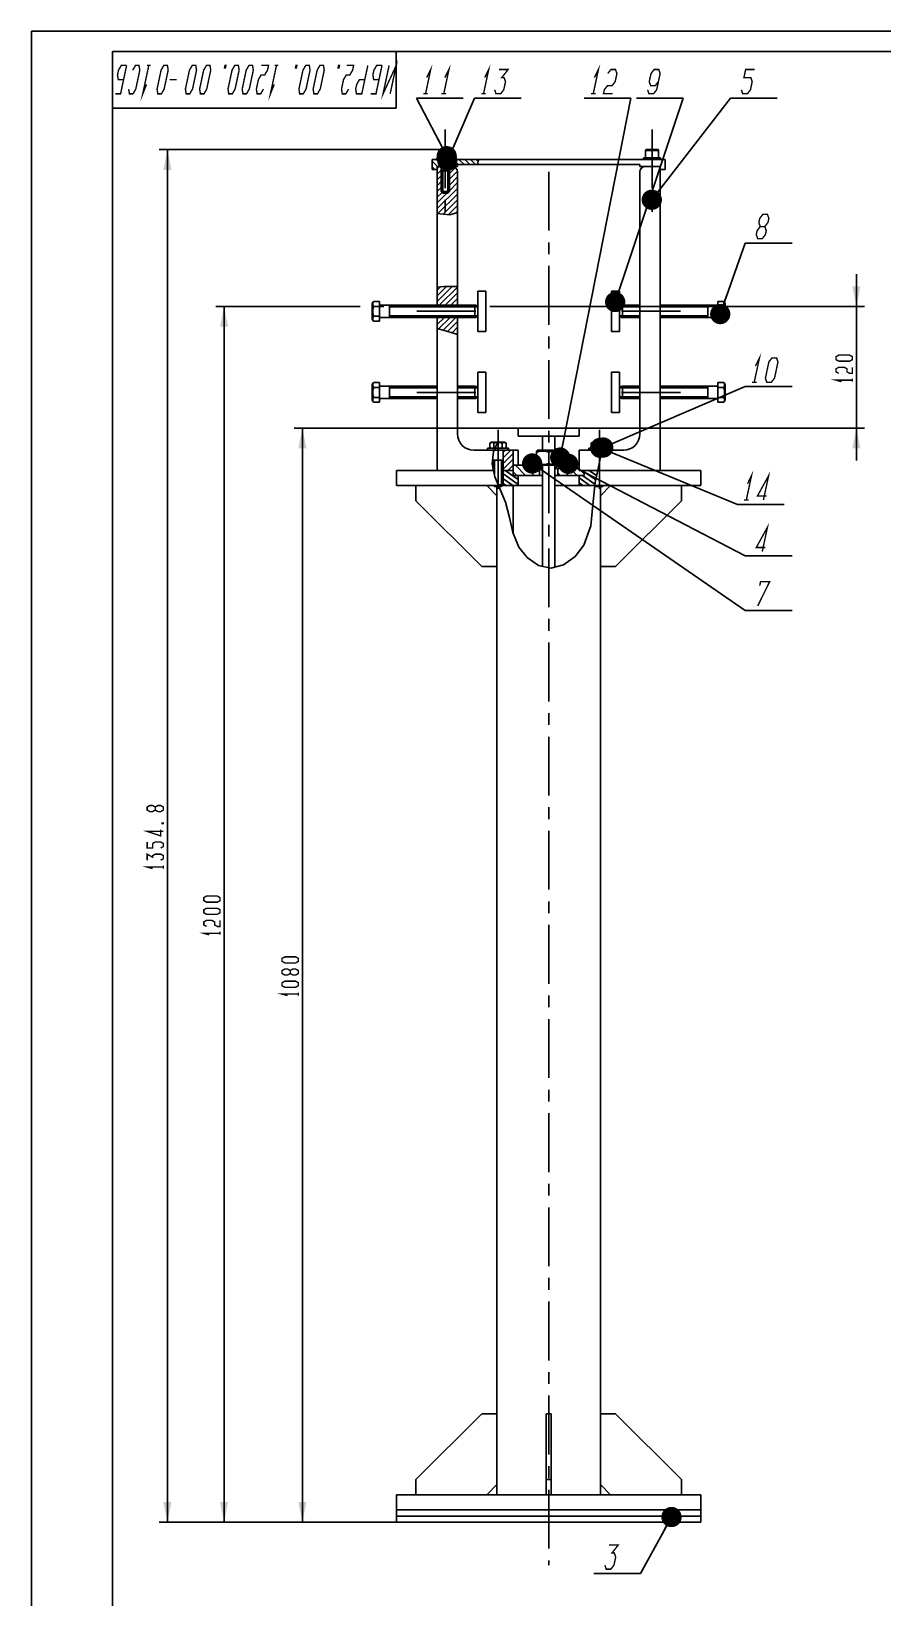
# Model space of a CAD drawing. Header units: millimetres. Extents: x 0 to 420, y 0 to 594.
# Drawn here: x 0 to 210, y 207.5 to 594 of the extents above; entities that cross this region are included whole.
import ezdxf

# ---------------------------------------------------------------- set-up
doc = ezdxf.new("R2010")
doc.units = ezdxf.units.MM
doc.header["$LTSCALE"] = 38.72
doc.linetypes.add('CENTER', pattern=[0.6, 0.375, -0.075, 0.075, -0.075])
doc.layers.get('0').update_dxf_attribs({"linetype": 'CONTINUOUS'})
for name, color, linetype in [('ALL_AXIS', 7, 'CONTINUOUS'), ('ALL_CHAMFER', 7, 'CONTINUOUS'), ('ALL_DIMENSIONS', 7, 'CONTINUOUS'), ('ALL_ROUND', 7, 'CONTINUOUS')]:
    doc.layers.add(name, color=color, linetype=linetype)
doc.styles.get("Standard").update_dxf_attribs({"font": 'txt', "width": 0.75})
doc.dimstyles.new('DIMSTYLE_2', dxfattribs={"dimtxt": 4, "dimasz": 5, "dimexe": 0.18, "dimexo": 0.0625, "dimgap": 0.09, "dimtad": 1, "dimdec": 5, "dimlfac": 4, "dimdsep": 46, "dimtxsty": 'STANDARD', "dimblk": '_FILLED', "dimblk1": '_FILLED', "dimblk2": '_FILLED', "dimcen": 0.09, "dimadec": 0, "dimazin": 0, "dimtp": 1.2, "dimtm": 1.2, "dimtfac": 1, "dimtdec": 5, "dimtofl": 0, "dimtmove": 0, "dimatfit": 3, "dimldrblk": '_FILLED', "dimfxl": 1, "dimtolj": 1, "dimarcsym": 0})
doc.dimstyles.new('DIMSTYLE_3', dxfattribs={"dimtxt": 4, "dimasz": 5, "dimexe": 0.18, "dimexo": 0.0625, "dimgap": 0.09, "dimtad": 1, "dimdec": 5, "dimlfac": 4, "dimdsep": 46, "dimtxsty": 'STANDARD', "dimblk": '_FILLED', "dimblk1": '_FILLED', "dimblk2": '_FILLED', "dimcen": 0.09, "dimadec": 0, "dimazin": 0, "dimtp": 0.3, "dimtm": 0.3, "dimtfac": 1, "dimtdec": 5, "dimtofl": 0, "dimtmove": 0, "dimatfit": 3, "dimldrblk": '_FILLED', "dimfxl": 1, "dimtolj": 1, "dimarcsym": 0})
doc.dimstyles.get("Standard").update_dxf_attribs({"dimtxt": 4, "dimasz": 5, "dimexe": 0.18, "dimexo": 0.0625, "dimgap": 0.09, "dimtad": 1, "dimdec": 5, "dimdsep": 46, "dimtxsty": 'STANDARD', "dimblk": '_FILLED', "dimblk1": '_FILLED', "dimblk2": '_FILLED', "dimcen": 0.09, "dimadec": 0, "dimazin": 0, "dimtol": 1, "dimtp": 4e-05, "dimtm": 4e-05, "dimtfac": 1, "dimtdec": 5, "dimtofl": 0, "dimtmove": 0, "dimatfit": 3, "dimldrblk": '_FILLED', "dimfxl": 1, "dimtolj": 1, "dimarcsym": 0})

# ---------------------------------------------------------------- blocks, each defined once
blk = doc.blocks.new('_FILLED')
at = {"color": 0, "linetype": 'ByBlock'}
blk.add_solid([(0, 0), (-1, 0.2), (-1, -0.2)], dxfattribs=at)
blk = doc.blocks.new('*D4')
at = {"layer": 'ALL_DIMENSIONS', "color": 2, "linetype": 'Continuous'}
for p, q in [((103.54, 564.8), (31.57, 564.8)), ((33.57, 564.8), (33.57, 395.45)), ((33.57, 226.1), (33.57, 395.45)), ((90.11, 226.1), (31.57, 226.1))]:
    blk.add_line(p, q, dxfattribs=at)
at = {"layer": 'ALL_DIMENSIONS', "color": 2, "linetype": 'Continuous', "xscale": 5, "yscale": 5, "zscale": 5}
for p, rotation in [((33.57, 564.8), 90), ((33.57, 226.1), 270)]:
    blk.add_blockref('_FILLED', p, dxfattribs=dict(at, rotation=rotation))
blk = doc.blocks.new('*D5')
at = {"layer": 'ALL_DIMENSIONS', "color": 2, "linetype": 'Continuous'}
for p, q in [((120.11, 496.1), (64.86, 496.1)), ((66.86, 496.1), (66.86, 361.1)), ((66.86, 226.1), (66.86, 361.1)), ((90.11, 226.1), (64.86, 226.1))]:
    blk.add_line(p, q, dxfattribs=at)
at = {"layer": 'ALL_DIMENSIONS', "color": 2, "linetype": 'Continuous', "xscale": 5, "yscale": 5, "zscale": 5}
for p, rotation in [((66.86, 496.1), 90), ((66.86, 226.1), 270)]:
    blk.add_blockref('_FILLED', p, dxfattribs=dict(at, rotation=rotation))
blk = doc.blocks.new('*D6')
at = {"layer": 'ALL_DIMENSIONS', "color": 2, "linetype": 'Continuous'}
for p, q in [((75.29, 526.1), (45.54, 526.1)), ((47.54, 526.1), (47.54, 376.1)), ((47.54, 226.1), (47.54, 376.1)), ((90.11, 226.1), (45.54, 226.1))]:
    blk.add_line(p, q, dxfattribs=at)
at = {"layer": 'ALL_DIMENSIONS', "color": 2, "linetype": 'Continuous', "xscale": 5, "yscale": 5, "zscale": 5}
for p, rotation in [((47.54, 526.1), 90), ((47.54, 226.1), 270)]:
    blk.add_blockref('_FILLED', p, dxfattribs=dict(at, rotation=rotation))
blk = doc.blocks.new('*D7')
at = {"layer": 'ALL_DIMENSIONS', "color": 2, "linetype": 'Continuous'}
for p, q in [((203.52, 526.1), (203.52, 534.1)), ((203.52, 534.1), (203.52, 511.1)), ((136.03, 526.1), (205.52, 526.1)), ((203.52, 488.1), (203.52, 511.1)), ((135.11, 496.1), (205.52, 496.1)), ((203.52, 496.1), (203.52, 488.1))]:
    blk.add_line(p, q, dxfattribs=at)
at = {"layer": 'ALL_DIMENSIONS', "color": 2, "linetype": 'Continuous', "xscale": 5, "yscale": 5, "zscale": 5}
for p, rotation in [((203.52, 526.1), 270), ((203.52, 496.1), 90)]:
    blk.add_blockref('_FILLED', p, dxfattribs=dict(at, rotation=rotation))
blk = doc.blocks.new('BALLOON2001_BL1', base_point=(178.19, 581.05))
at = {"color": 2, "linetype": 'Continuous'}
blk.add_line((172.43, 577.5), (183.95, 577.5), dxfattribs=at)
at = {"color": 2, "linetype": 'Continuous', "const_width": 0.35}
blk.add_lwpolyline([(175.14, 579.59), (175.49, 578.59), (176.62, 578.59), (177.39, 579.59), (177.82, 581.59), (177.47, 582.59), (175.78, 582.59), (176.2, 584.59), (178.45, 584.59)], dxfattribs=at)
blk = doc.blocks.new('BALLOON2001_BL2', base_point=(181.88, 509.87))
at = {"color": 2, "linetype": 'Continuous'}
blk.add_line((176.11, 506.32), (187.64, 506.32), dxfattribs=at)
at = {"color": 2, "linetype": 'Continuous', "const_width": 0.35}
for points in [[(178.62, 511.41), (179.61, 513.41), (178.33, 507.41)], [(181.43, 507.41), (181.08, 508.41), (181.93, 512.41), (182.7, 513.41), (183.83, 513.41), (184.18, 512.41), (183.33, 508.41), (182.55, 507.41), (181.43, 507.41)], [(177.77, 507.41), (178.89, 507.41)]]:
    blk.add_lwpolyline(points, dxfattribs=at)
blk = doc.blocks.new('BALLOON2001_BL3', base_point=(100.78, 581.05))
at = {"color": 2, "linetype": 'Continuous'}
blk.add_line((95.02, 577.5), (106.54, 577.5), dxfattribs=at)
at = {"color": 2, "linetype": 'Continuous', "const_width": 0.35}
for points in [[(97.52, 582.59), (98.51, 584.59), (97.24, 578.59)], [(102.02, 582.59), (103.01, 584.59), (101.74, 578.59)], [(96.67, 578.59), (97.8, 578.59)], [(101.17, 578.59), (102.3, 578.59)]]:
    blk.add_lwpolyline(points, dxfattribs=at)
blk = doc.blocks.new('BALLOON2001_BL4', base_point=(115.08, 581.05))
at = {"color": 2, "linetype": 'Continuous'}
blk.add_line((109.32, 577.5), (120.85, 577.5), dxfattribs=at)
at = {"color": 2, "linetype": 'Continuous', "const_width": 0.35}
for points in [[(111.83, 582.59), (112.82, 584.59), (111.54, 578.59)], [(115.35, 584.59), (117.6, 584.59), (116.05, 582.59), (116.61, 582.59), (116.96, 581.59), (116.53, 579.59), (115.76, 578.59), (114.63, 578.59), (114.28, 579.59)], [(110.98, 578.59), (112.1, 578.59)]]:
    blk.add_lwpolyline(points, dxfattribs=at)
blk = doc.blocks.new('BALLOON2001_BL5', base_point=(179.92, 480.81))
at = {"color": 2, "linetype": 'Continuous'}
blk.add_line((174.16, 477.26), (185.68, 477.26), dxfattribs=at)
at = {"color": 2, "linetype": 'Continuous', "const_width": 0.35}
for points in [[(176.66, 482.35), (177.65, 484.35), (176.37, 478.35)], [(180.59, 478.35), (181.87, 484.35), (179.12, 479.35), (181.37, 479.35)], [(175.81, 478.35), (176.94, 478.35)]]:
    blk.add_lwpolyline(points, dxfattribs=at)
blk = doc.blocks.new('BALLOON2001_BL6', base_point=(181.88, 468.08))
at = {"color": 2, "linetype": 'Continuous'}
blk.add_line((176.11, 464.53), (187.64, 464.53), dxfattribs=at)
at = {"color": 2, "linetype": 'Continuous', "const_width": 0.35}
blk.add_lwpolyline([(180.3, 465.62), (181.58, 471.62), (178.83, 466.62), (181.08, 466.62)], dxfattribs=at)
blk = doc.blocks.new('BALLOON2001_BL7', base_point=(181.88, 454.65))
at = {"color": 2, "linetype": 'Continuous'}
blk.add_line((176.11, 451.11), (187.64, 451.11), dxfattribs=at)
at = {"color": 2, "linetype": 'Continuous', "const_width": 0.35}
blk.add_lwpolyline([(179.18, 452.2), (182.14, 458.2), (179.89, 458.2), (179.68, 457.2)], dxfattribs=at)
blk = doc.blocks.new('BALLOON2001_BL8', base_point=(142.14, 581.05))
at = {"color": 2, "linetype": 'Continuous'}
blk.add_line((136.38, 577.5), (147.91, 577.5), dxfattribs=at)
at = {"color": 2, "linetype": 'Continuous', "const_width": 0.35}
for points in [[(138.89, 582.59), (139.88, 584.59), (138.6, 578.59)], [(142.19, 583.59), (142.97, 584.59), (144.09, 584.59), (144.44, 583.59), (144.02, 581.59), (143.24, 580.59), (142.12, 580.59), (141.34, 579.59), (141.13, 578.59), (143.38, 578.59)], [(138.04, 578.59), (139.16, 578.59)]]:
    blk.add_lwpolyline(points, dxfattribs=at)
blk = doc.blocks.new('BALLOON2001_BL9', base_point=(144.51, 216.95))
at = {"color": 2, "linetype": 'Continuous'}
blk.add_line((138.75, 213.4), (150.28, 213.4), dxfattribs=at)
at = {"color": 2, "linetype": 'Continuous', "const_width": 0.35}
blk.add_lwpolyline([(142.53, 220.49), (144.78, 220.49), (143.23, 218.49), (143.79, 218.49), (144.14, 217.49), (143.71, 215.49), (142.94, 214.49), (141.81, 214.49), (141.46, 215.49)], dxfattribs=at)
blk = doc.blocks.new('BALLOON2001_BL10', base_point=(181.88, 545.27))
at = {"color": 2, "linetype": 'Continuous'}
blk.add_line((176.11, 541.73), (187.64, 541.73), dxfattribs=at)
at = {"color": 2, "linetype": 'Continuous', "const_width": 0.35}
for points in [[(180.94, 545.82), (181.71, 546.82), (181.93, 547.82), (181.58, 548.82), (180.45, 548.82), (179.68, 547.82), (179.46, 546.82), (179.81, 545.82)], [(179.18, 542.82), (180.3, 542.82), (181.08, 543.82), (181.29, 544.82), (180.94, 545.82), (179.81, 545.82), (179.04, 544.82), (178.83, 543.82), (179.18, 542.82)]]:
    blk.add_lwpolyline(points, dxfattribs=at)
blk = doc.blocks.new('BALLOON2001_BL11', base_point=(155.06, 581.05))
at = {"color": 2, "linetype": 'Continuous'}
blk.add_line((149.29, 577.5), (160.82, 577.5), dxfattribs=at)
at = {"color": 2, "linetype": 'Continuous', "const_width": 0.35}
blk.add_lwpolyline([(152.01, 579.59), (152.36, 578.59), (153.48, 578.59), (154.26, 579.59), (155.11, 583.59), (154.76, 584.59), (153.63, 584.59), (152.86, 583.59), (152.43, 581.59), (152.78, 580.59), (153.91, 580.59), (154.68, 581.59)], dxfattribs=at)

msp = doc.modelspace()

# ---------------------------------------------------------------- linework, layer by layer
at = {"color": 7, "linetype": 'Continuous'}
for p, q in [((0, 0), (0, 594)), ((0, 594), (420, 594)), ((90, 589), (20, 589)), ((20, 575), (20, 589)), ((20, 5), (20, 589)), ((20, 589), (415, 589)), ((90, 575), (90, 589)), ((90, 575), (20, 575)), ((98.8644244, 559.9007628), (98.8644244, 562.4007628)), ((98.8644244, 562.4007628), (99.9894244, 562.4007628)), ((100.1144244, 560.6507628), (100.1144244, 526.4007628)), ((101.1144244, 560.6507628), (100.1144244, 560.6507628)), ((101.0644244, 560.6507628), (101.0644244, 562.4007628)), ((101.1144244, 554.4507628), (101.1144244, 560.6507628)), ((103.1144244, 554.4507628), (103.1144244, 560.6507628)), ((105.1144244, 560.6507628), (103.1144244, 560.6507628)), ((103.1644244, 560.6507628), (103.1644244, 562.4007628)), ((104.2394244, 562.4007628), (156.3644244, 562.4007628)), ((105.1144244, 561.1507628), (105.1144244, 560.6507628)), ((105.1144244, 561.1507628), (150.1144244, 561.1507628)), ((110.0953469, 561.1507628), (110.2906333, 562.3157484)), ((110.2906333, 562.3157484), (110.2961795, 562.4007628)), ((150.1144244, 560.6507628), (150.1144244, 561.1507628)), ((155.1144244, 560.6507628), (150.1144244, 560.6507628)), ((155.1144244, 560.6507628), (155.1144244, 485.6507628)), ((156.3644244, 562.4007628), (156.3644244, 559.9007628)), ((100.1144244, 559.9007628), (98.8644244, 559.9007628)), ((103.1144244, 559.5507628), (101.1144244, 559.5507628)), ((105.1144244, 549.2952709), (105.1144244, 559.3257628)), ((156.3644244, 559.9007628), (155.1144244, 559.9007628)), ((101.5144244, 554.0507628), (101.1144244, 554.4507628)), ((102.7144244, 554.0507628), (101.5144244, 554.0507628)), ((102.7144244, 554.0507628), (103.1144244, 554.4507628)), ((100.1144244, 549.0432078), (103.2267674, 548.7506553)), ((103.2267674, 548.7506553), (105.1144244, 549.2952709)), ((101.7375567, 530.9941593), (100.1144244, 530.8933132)), ((105.1144244, 531.0292676), (101.7375567, 530.9941593)), ((105.1144244, 526.4007628), (105.1144244, 531.0292676)), ((84.4269087, 527.3545015), (85.8644244, 527.3545015)), ((84.4269087, 526.1276322), (85.8644244, 526.1276322)), ((85.8644244, 522.4470242), (85.8644244, 527.3545015)), ((88.3644244, 526.4007628), (88.3644244, 523.4007628)), ((105.1144244, 526.4007628), (100.1144244, 526.4007628)), ((109.3644244, 523.4007628), (109.3644244, 526.4007628)), ((145.8644244, 526.4007628), (145.8644244, 523.4007628)), ((166.8644244, 526.4007628), (166.8644244, 523.4007628)), ((169.3644244, 522.4470242), (169.3644244, 527.3545015)), ((170.8019401, 527.3545015), (169.3644244, 527.3545015)), ((170.8019401, 526.1276322), (169.3644244, 526.1276322)), ((84.4269087, 523.6738935), (85.8644244, 523.6738935)), ((84.4269087, 522.4470242), (85.8644244, 522.4470242)), ((100.1144244, 523.4007628), (100.1144244, 485.6507628)), ((105.1144244, 523.4007628), (100.1144244, 523.4007628)), ((105.1144244, 519.1491952), (105.1144244, 523.4007628)), ((170.8019401, 523.6738935), (169.3644244, 523.6738935)), ((170.8019401, 522.4470242), (169.3644244, 522.4470242)), ((100.1144244, 520.6650178), (103.572257, 519.7083665)), ((103.572257, 519.7083665), (105.1144244, 519.1491952)), ((84.4269087, 507.3545015), (85.8644244, 507.3545015)), ((85.8644244, 502.4470242), (85.8644244, 507.3545015)), ((88.3644244, 506.4007628), (88.3644244, 503.4007628)), ((109.3644244, 503.4007628), (109.3644244, 506.4007628)), ((145.8644244, 506.4007628), (145.8644244, 503.4007628)), ((166.8644244, 506.4007628), (166.8644244, 503.4007628)), ((169.3644244, 502.4470242), (169.3644244, 507.3545015)), ((170.8019401, 507.3545015), (169.3644244, 507.3545015)), ((84.4269087, 506.1276322), (85.8644244, 506.1276322)), ((84.4269087, 503.6738935), (85.8644244, 503.6738935)), ((170.8019401, 506.1276322), (169.3644244, 506.1276322)), ((170.8019401, 503.6738935), (169.3644244, 503.6738935)), ((84.4269087, 502.4470242), (85.8644244, 502.4470242)), ((170.8019401, 502.4470242), (169.3644244, 502.4470242)), ((120.1144244, 496.1007628), (135.1144244, 496.1007628)), ((113.0936985, 492.3934228), (113.0936985, 491.1507628)), ((115.0558354, 492.6507628), (114.0420904, 490.3022165)), ((114.1040614, 492.3934228), (114.1040614, 491.1507628)), ((116.1247874, 492.3934228), (116.1247874, 491.1507628)), ((117.1351504, 492.3934228), (117.1351504, 491.1507628)), ((126.1144244, 494.1007628), (126.1144244, 490.6007628)), ((129.1144244, 494.1007628), (129.1144244, 490.6007628)), ((138.0936985, 492.3934228), (138.0936985, 491.1507628)), ((139.1040614, 492.3934228), (139.1040614, 491.1507628)), ((140.1483724, 487.659832), (140.9556848, 492.3748645)), ((140.9556848, 492.3748645), (140.9090137, 492.6507628)), ((141.1247874, 492.3934228), (141.1247874, 491.1507628)), ((142.1351504, 492.3934228), (142.1351504, 491.1507628)), ((114.1925397, 490.6507628), (109.1144244, 490.6507628)), ((114.0420904, 490.3022165), (113.6459918, 487.2461208)), ((113.6459918, 487.2461208), (114.3297299, 484.0500955)), ((113.8019244, 486.5172385), (113.8019244, 488.4492175)), ((116.3644244, 488.1507628), (113.8644244, 488.1507628)), ((116.4269244, 485.6507628), (116.4269244, 490.6507628)), ((117.7394244, 490.6507628), (118.8644244, 490.6507628)), ((118.8644244, 484.4007628), (118.8644244, 490.6507628)), ((124.6143999, 490.4275436), (124.9144244, 490.6007628)), ((124.6144244, 487.0739679), (124.6144244, 490.4275577)), ((124.9144452, 490.6007628), (130.3144037, 490.6007628)), ((127.6144244, 487.3419171), (127.6144244, 490.1596086)), ((130.6144489, 490.4275436), (130.3144244, 490.6007628)), ((130.6144244, 487.0739679), (130.6144244, 490.4275577)), ((135.1144244, 485.6507628), (135.1144244, 490.6507628)), ((135.1144244, 490.6507628), (146.1144244, 490.6507628)), ((139.0688944, 482.6744585), (140.1483724, 487.659832)), ((90.1144244, 481.9007628), (90.1144244, 485.6507628)), ((90.1144244, 485.6507628), (113.9872929, 485.6507628)), ((114.3297299, 484.0500955), (115.6662193, 480.9263924)), ((116.3644244, 485.6507628), (118.8644244, 485.6507628)), ((118.8644244, 486.9007628), (124.9144244, 486.9007628)), ((118.8644244, 484.4007628), (126.1144244, 484.4007628)), ((120.1144244, 484.4007628), (120.1144244, 481.9007628)), ((123.8644244, 486.1507628), (123.8644244, 486.9007628)), ((123.8644244, 486.1507628), (126.1144244, 486.1507628)), ((125.3644244, 486.1507628), (125.3644244, 484.4007628)), ((126.1144244, 486.9007628), (126.1144244, 461.9686783)), ((129.1144244, 486.9007628), (129.1144244, 461.7454177)), ((129.1144244, 486.1507628), (131.3644244, 486.1507628)), ((129.1144244, 484.4007628), (129.8546837, 484.4007628)), ((129.8644244, 486.1507628), (129.8644244, 484.4007628)), ((136.3644244, 484.4007628), (129.8644244, 484.4007628)), ((130.3144244, 486.9007628), (135.1144244, 486.9007628)), ((131.3644244, 486.1507628), (131.3644244, 486.9007628)), ((135.1144244, 485.6507628), (165.1144244, 485.6507628)), ((135.1144244, 484.4007628), (135.1144244, 481.9007628)), ((136.3644244, 484.4007628), (136.3644244, 485.6507628)), ((165.1144244, 481.9007628), (165.1144244, 485.6507628)), ((90.1144244, 481.9007628), (115.2493309, 481.9007628)), ((94.8644244, 481.9007628), (94.8644244, 478.1507628)), ((112.3644244, 481.9007628), (114.8644244, 479.4007628)), ((115.9644244, 481.6507628), (114.2644244, 481.6507628)), ((114.8644244, 461.9007628), (114.8644244, 479.4007628)), ((115.6662193, 480.9263924), (116.9911106, 477.7682843)), ((116.2145738, 481.9007628), (126.1144244, 481.9007628)), ((118.8644244, 470.0255401), (118.8644244, 481.9007628)), ((129.1144244, 481.9007628), (165.1144244, 481.9007628)), ((138.537334, 477.1578888), (139.0688944, 482.6744585)), ((140.9644244, 481.6507628), (139.2644244, 481.6507628)), ((140.3644244, 479.4007628), (142.8644244, 481.9007628)), ((140.3644244, 479.4007628), (140.3644244, 461.9007628)), ((160.3644244, 478.1507628), (160.3644244, 481.9007628)), ((94.8644244, 478.1507628), (111.1144244, 461.9007628)), ((116.9911106, 477.7682843), (117.9323862, 474.0313964)), ((138.0143538, 471.994134), (138.537334, 477.1578888)), ((144.1144244, 461.9007628), (160.3644244, 478.1507628)), ((117.9323862, 474.0313964), (118.7547724, 470.2912382)), ((136.2812954, 467.1754082), (138.0143538, 471.994134)), ((118.7547724, 470.2912382), (120.2247254, 466.7293924)), ((120.2247254, 466.7293924), (122.3425134, 464.1135959)), ((122.3425134, 464.1135959), (125.0919861, 462.210771)), ((131.3031211, 462.3229211), (134.119834, 464.4039432)), ((134.119834, 464.4039432), (136.2812954, 467.1754082)), ((111.1144244, 461.9007628), (114.8644244, 461.9007628)), ((125.0919861, 462.210771), (128.1415064, 461.4887063)), ((128.1415064, 461.4887063), (131.3031211, 462.3229211)), ((140.3644244, 461.9007628), (144.1144244, 461.9007628)), ((94.8644244, 236.6007628), (111.1144244, 252.8507628)), ((111.1144244, 252.8507628), (114.8644244, 252.8507628)), ((114.8644244, 252.8507628), (114.8644244, 235.3507628)), ((128.2394244, 252.8507628), (126.9894244, 252.8507628)), ((126.9894244, 232.8507628), (126.9894244, 252.8507628)), ((128.2394244, 232.8507628), (128.2394244, 252.8507628)), ((144.1144244, 252.8507628), (140.3644244, 252.8507628)), ((140.3644244, 252.8507628), (140.3644244, 235.3507628)), ((160.3644244, 236.6007628), (144.1144244, 252.8507628)), ((94.8644244, 232.8507628), (94.8644244, 236.6007628)), ((128.2394244, 236.6007628), (126.9894244, 236.6007628)), ((160.3644244, 232.8507628), (160.3644244, 236.6007628)), ((90.1144244, 232.8507628), (165.1144244, 232.8507628)), ((90.1144244, 226.1007628), (90.1144244, 232.8507628)), ((112.3644244, 232.8507628), (114.8644244, 235.3507628)), ((142.8644244, 232.8507628), (140.3644244, 235.3507628)), ((165.1144244, 226.1007628), (165.1144244, 232.8507628)), ((90.1144244, 229.1007628), (165.1144244, 229.1007628)), ((90.1144244, 227.6007628), (165.1144244, 227.6007628)), ((90.1144244, 226.1007628), (165.1144244, 226.1007628))]:
    msp.add_line(p, q, dxfattribs=at)
at = {"color": 2, "linetype": 'Continuous'}
for p, q in [((98.8644244, 561.9567568), (100.1704184, 560.6507628)), ((98.8644244, 560.5425432), (99.5062048, 559.9007628)), ((99.8346319, 562.4007628), (101.0644244, 561.1709703)), ((100.6200793, 560.6507628), (100.1144244, 560.1451079)), ((103.4485064, 560.6507628), (103.1144244, 560.3166808)), ((103.1644244, 561.8993975), (104.413059, 560.6507628)), ((104.0772726, 562.4007628), (105.3272726, 561.1507628)), ((105.4914862, 562.4007628), (106.7414862, 561.1507628)), ((106.9056997, 562.4007628), (108.1556997, 561.1507628)), ((108.3199133, 562.4007628), (109.5699133, 561.1507628)), ((109.7341269, 562.4007628), (110.2229439, 561.9119458)), ((101.1144244, 559.7308944), (100.1144244, 558.7308944)), ((101.1144244, 558.3166808), (100.1144244, 557.3166808)), ((101.1144244, 556.9024673), (100.1144244, 555.9024673)), ((101.5144244, 559.5507628), (101.5144244, 554.0507628)), ((102.7144244, 559.5507628), (102.7144244, 554.0507628)), ((104.5916638, 560.3797067), (103.1144244, 558.9024673)), ((105.1042313, 559.4780606), (103.1144244, 557.4882537)), ((105.1144244, 558.0740401), (103.1144244, 556.0740401)), ((105.1144244, 556.6598266), (103.1144244, 554.6598266)), ((101.1144244, 555.4882537), (100.1144244, 554.4882537)), ((105.1144244, 555.245613), (100.1144244, 550.245613)), ((101.3027858, 554.2624015), (100.1144244, 553.0740401)), ((102.5053607, 554.0507628), (100.1144244, 551.6598266)), ((105.1144244, 553.8313994), (100.3080339, 549.025009)), ((105.1144244, 552.4171859), (101.6007367, 548.9034982)), ((105.1144244, 551.0029723), (102.8934394, 548.7819873)), ((105.1144244, 549.5887588), (104.7019245, 549.1762588)), ((100.1144244, 527.2922689), (103.8381541, 531.0159986)), ((100.1144244, 528.7064824), (102.4090829, 531.0011409)), ((100.1144244, 530.120696), (100.9382247, 530.9444963)), ((100.6371319, 526.4007628), (105.1144244, 530.8780553)), ((110.1144244, 526.0007628), (88.3644244, 526.0007628)), ((102.0513455, 526.4007628), (105.1144244, 529.4638418)), ((103.465559, 526.4007628), (105.1144244, 528.0496282)), ((104.8797726, 526.4007628), (105.1144244, 526.6354146)), ((145.1144244, 526.0007628), (150.1144244, 526.0007628)), ((155.1144244, 526.0007628), (166.8644244, 526.0007628)), ((110.1144244, 523.8007628), (88.3644244, 523.8007628)), ((100.1144244, 523.0496282), (100.465559, 523.4007628)), ((100.1144244, 521.6354146), (101.8797726, 523.4007628)), ((100.4620628, 520.5688395), (103.2939862, 523.4007628)), ((101.5698058, 520.2623689), (104.7081997, 523.4007628)), ((102.6775488, 519.9558984), (105.1144244, 522.392774)), ((145.1144244, 523.8007628), (150.1144244, 523.8007628)), ((155.1144244, 523.8007628), (166.8644244, 523.8007628)), ((103.7718577, 519.6359937), (105.1144244, 520.9785604)), ((104.8097456, 519.259668), (105.1144244, 519.5643468)), ((100.1144244, 506.0007628), (88.3644244, 506.0007628)), ((100.1144244, 503.8007628), (88.3644244, 503.8007628)), ((110.1144244, 506.0007628), (105.1144244, 506.0007628)), ((110.1144244, 503.8007628), (105.1144244, 503.8007628)), ((145.1144244, 506.0007628), (150.1144244, 506.0007628)), ((145.1144244, 503.8007628), (150.1144244, 503.8007628)), ((155.1144244, 506.0007628), (166.8644244, 506.0007628)), ((155.1144244, 503.8007628), (166.8644244, 503.8007628)), ((113.8019244, 487.5655806), (113.6703425, 487.4339988)), ((114.2644244, 488.1507628), (114.2644244, 484.3553558)), ((115.9644244, 488.1507628), (115.9644244, 481.9007628)), ((116.8871066, 490.6507628), (116.4269244, 490.1905806)), ((118.3013202, 490.6507628), (116.4269244, 488.7763671)), ((118.8644244, 489.7996535), (116.4269244, 487.3621535)), ((118.8644244, 488.38544), (116.4269244, 485.94794)), ((114.2644244, 485.0855829), (114.0806794, 485.2142425)), ((120.1144244, 482.1975635), (115.9644244, 485.1034247)), ((118.8128189, 481.9007628), (115.9644244, 483.8952301)), ((116.3644244, 481.9007628), (116.3644244, 485.6507628)), ((120.1144244, 483.4057581), (116.9082254, 485.6507628)), ((118.8644244, 486.9712264), (117.5439608, 485.6507628)), ((118.8644244, 485.4892122), (118.6337062, 485.6507628)), ((118.9722975, 486.9007628), (118.8644244, 486.7928898)), ((118.8644244, 485.3288797), (119.7925413, 484.4007628)), ((119.4138617, 486.9007628), (121.9138617, 484.4007628)), ((121.535182, 486.9007628), (124.035182, 484.4007628)), ((123.6565023, 486.9007628), (123.8644244, 486.6928408)), ((124.3444998, 486.9007628), (123.8644244, 486.4206874)), ((125.0516066, 486.9007628), (124.3016066, 486.1507628)), ((124.4065023, 486.1507628), (125.3644244, 485.1928408)), ((125.7587134, 486.9007628), (125.0087134, 486.1507628)), ((126.1144244, 486.5493671), (125.7158202, 486.1507628)), ((129.2942473, 486.9007628), (129.1144244, 486.72094)), ((130.0013541, 486.9007628), (129.2513541, 486.1507628)), ((129.8644244, 484.9354815), (130.399143, 484.4007628)), ((130.7084608, 486.9007628), (129.9584608, 486.1507628)), ((131.3644244, 486.8496196), (130.6655676, 486.1507628)), ((130.7704634, 486.1507628), (132.5204634, 484.4007628)), ((132.1417837, 486.9007628), (134.6417837, 484.4007628)), ((134.2631041, 486.9007628), (136.3644244, 484.7994425)), ((137.7931074, 481.9007628), (135.1144244, 483.7763968)), ((139.0274785, 482.2446415), (135.9482182, 484.4007628)), ((139.2097939, 483.3251775), (136.3644244, 485.3175267)), ((139.4369611, 484.374308), (137.6139947, 485.6507628)), ((139.6641283, 485.4234385), (139.3394755, 485.6507628)), ((117.0873381, 481.9007628), (115.9644244, 482.6870354)), ((136.0676266, 481.9007628), (135.1144244, 482.5682022))]:
    msp.add_line(p, q, dxfattribs=at)
at = {"color": 2, "linetype": 'Continuous', "const_width": 0.35}
for points in [[(23.4999951, 585.5782109), (22.0121055, 578.5781719), (20.6996035, 578.5781719)], [(23.4999951, 585.5782109), (22.1875039, 585.5782109), (21.5020127, 584.4115234), (21.25404, 583.2448789), (21.4435537, 582.0781914), (22.7560557, 582.0781914)], [(24.0100879, 579.7448594), (24.1996016, 578.5781719), (25.0746064, 578.5781719), (25.7600869, 579.7448594), (26.7520205, 584.4115234), (26.5624961, 585.5782109), (25.687502, 585.5782109), (25.0020215, 584.4115234)], [(28.4143203, 580.9115469), (27.4808564, 578.5781719), (28.9687461, 585.5782109)], [(29.4062539, 585.5782109), (28.531249, 585.5782109)], [(33.5625029, 585.5782109), (33.7520166, 584.4115234), (32.760083, 579.7448594), (32.0746025, 578.5781719), (31.1996084, 578.5781719), (31.010084, 579.7448594), (32.0020176, 584.4115234), (32.687498, 585.5782109), (33.5625029, 585.5782109)], [(40.5625098, 585.5782109), (40.7520234, 584.4115234), (39.7600898, 579.7448594), (39.0746094, 578.5781719), (38.1996045, 578.5781719), (38.0100908, 579.7448594), (39.0020137, 584.4115234), (39.6874941, 585.5782109), (40.5625098, 585.5782109)], [(44.0625078, 585.5782109), (44.2520215, 584.4115234), (43.2600879, 579.7448594), (42.5746074, 578.5781719), (41.6996133, 578.5781719), (41.5100781, 579.7448594), (42.5020117, 584.4115234), (43.1874922, 585.5782109), (44.0625078, 585.5782109)], [(47.7812598, 585.5782109), (47.9999922, 585.5782109), (47.8760059, 584.9948672), (47.657252, 584.9948672), (47.7812598, 585.5782109)], [(51.0625039, 585.5782109), (51.2520176, 584.4115234), (50.260084, 579.7448594), (49.5746035, 578.5781719), (48.6996094, 578.5781719), (48.5100957, 579.7448594), (49.5020078, 584.4115234), (50.1875098, 585.5782109), (51.0625039, 585.5782109)], [(54.562502, 585.5782109), (54.7520156, 584.4115234), (53.760082, 579.7448594), (53.0746016, 578.5781719), (52.1996074, 578.5781719), (52.0100938, 579.7448594), (53.0020273, 584.4115234), (53.6875078, 585.5782109), (54.562502, 585.5782109)], [(57.2600801, 579.7448594), (56.5745996, 578.5781719), (55.6996055, 578.5781719), (55.5100918, 579.7448594), (56.0060586, 582.0781914), (56.6915391, 583.2448789), (57.5665332, 583.2448789), (58.2520137, 584.4115234), (58.5000078, 585.5782109), (56.749998, 585.5782109)], [(59.9143242, 580.9115469), (58.9808496, 578.5781719), (60.46875, 585.5782109)], [(60.9062578, 585.5782109), (60.0312422, 585.5782109)], [(65.28125, 585.5782109), (65.5000039, 585.5782109), (65.3760176, 584.9948672), (65.1572637, 584.9948672), (65.28125, 585.5782109)], [(68.5624941, 585.5782109), (68.7520078, 584.4115234), (67.7600957, 579.7448594), (67.0745938, 578.5781719), (66.1995996, 578.5781719), (66.0100859, 579.7448594), (67.0020195, 584.4115234), (67.6875, 585.5782109), (68.5624941, 585.5782109)], [(72.0624922, 585.5782109), (72.2520273, 584.4115234), (71.2600937, 579.7448594), (70.5746133, 578.5781719), (69.6995977, 578.5781719), (69.510084, 579.7448594), (70.5020176, 584.4115234), (71.187498, 585.5782109), (72.0624922, 585.5782109)], [(75.7812441, 585.5782109), (75.999998, 585.5782109), (75.8760117, 584.9948672), (75.6572578, 584.9948672), (75.7812441, 585.5782109)], [(78.2600898, 579.7448594), (77.5746094, 578.5781719), (76.6995938, 578.5781719), (76.5100801, 579.7448594), (77.0060469, 582.0781914), (77.6915273, 583.2448789), (78.566543, 583.2448789), (79.2520234, 584.4115234), (79.4999961, 585.5782109), (77.7500078, 585.5782109)], [(82.9999941, 585.5782109), (81.5120938, 578.5781719), (80.1996133, 578.5781719), (80.0100781, 579.7448594), (80.2580723, 580.9115469), (80.9435527, 582.0781914), (82.2560547, 582.0781914)], [(86.4999922, 585.5782109), (85.0121133, 578.5781719), (83.6996113, 578.5781719)], [(86.4999922, 585.5782109), (85.1874902, 585.5782109), (84.5020098, 584.4115234), (84.2540371, 583.2448789), (84.4435508, 582.0781914), (85.7560527, 582.0781914)], [(88.5121113, 578.5781719), (89.9999902, 585.5782109), (86.7621016, 578.5781719), (88.250002, 585.5782109)], [(35.8810537, 582.0781914), (34.1310547, 582.0781914)]]:
    msp.add_lwpolyline(points, dxfattribs=at)
at = {"color": 7, "linetype": 'Continuous'}
for points in [[(84.4269087, 527.3545015), (84.3770618, 527.2630406), (84.3347613, 527.1733368), (84.3000001, 527.0856928), (84.2727998, 526.9992003), (84.2531019, 526.9130661), (84.2411405, 526.8272473), (84.2371577, 526.7414373), (84.241071, 526.6556342), (84.2529545, 526.5698497), (84.2725812, 526.4837366), (84.2997105, 526.397239), (84.3344575, 526.3094956), (84.3768612, 526.2195167), (84.4269087, 526.1276322)], [(84.4269087, 526.1276322), (84.3769597, 525.9442654), (84.3346135, 525.7646232), (84.2998782, 525.5893619), (84.2727293, 525.416512), (84.2530621, 525.2443431), (84.2411251, 525.0727938), (84.2371578, 524.9012225), (84.2410829, 524.7296399), (84.2529801, 524.5580643), (84.272618, 524.3858312), (84.2997554, 524.2128563), (84.3345017, 524.0374171), (84.3768898, 523.857544), (84.4269087, 523.6738935)], [(170.8019401, 526.1276322), (170.8517803, 526.2190801), (170.894076, 526.3087705), (170.9288328, 526.3963833), (170.9560341, 526.4828787), (170.9757528, 526.5691064), (170.987726, 526.6550766), (170.9916874, 526.7410923), (170.9877198, 526.8271246), (170.9757292, 526.9131484), (170.9559796, 526.9994548), (170.9287044, 527.0860838), (170.8939016, 527.1737637), (170.8516563, 527.263329), (170.8019401, 527.3545015)], [(170.8019401, 523.6738935), (170.8518891, 523.8572602), (170.8942353, 524.0369025), (170.9289706, 524.2121637), (170.9561195, 524.3850136), (170.9757867, 524.5571826), (170.9877237, 524.7287319), (170.991691, 524.9003031), (170.9877659, 525.0718857), (170.9758687, 525.2434614), (170.9562308, 525.4156945), (170.9290935, 525.5886694), (170.8943472, 525.7641085), (170.8519591, 525.9439817), (170.8019401, 526.1276322)], [(84.4269087, 523.6738935), (84.3770685, 523.5824456), (84.3347728, 523.4927552), (84.300016, 523.4051423), (84.2728147, 523.318647), (84.253096, 523.2324193), (84.2411228, 523.1464491), (84.2371614, 523.0604333), (84.2411291, 522.9744011), (84.2531197, 522.8883773), (84.2728692, 522.8020709), (84.3001444, 522.7154419), (84.3349472, 522.627762), (84.3771925, 522.5381967), (84.4269087, 522.4470242)], [(170.8019401, 522.4470242), (170.851787, 522.5384851), (170.8940875, 522.6281889), (170.9288487, 522.7158329), (170.956049, 522.8023254), (170.9757469, 522.8884596), (170.9877083, 522.9742784), (170.9916912, 523.0600884), (170.9877778, 523.1458915), (170.9758944, 523.231676), (170.9562677, 523.317789), (170.9291383, 523.4042867), (170.8943913, 523.4920301), (170.8519876, 523.582009), (170.8019401, 523.6738935)], [(84.4269087, 507.3545015), (84.3770618, 507.2630406), (84.3347613, 507.1733368), (84.3000001, 507.0856928), (84.2727998, 506.9992003), (84.2531019, 506.9130661), (84.2411405, 506.8272473), (84.2371577, 506.7414373), (84.241071, 506.6556342), (84.2529545, 506.5698497), (84.2725812, 506.4837366), (84.2997105, 506.397239), (84.3344575, 506.3094956), (84.3768612, 506.2195167), (84.4269087, 506.1276322)], [(170.8019401, 506.1276322), (170.8517803, 506.2190801), (170.894076, 506.3087705), (170.9288328, 506.3963833), (170.9560341, 506.4828787), (170.9757528, 506.5691064), (170.987726, 506.6550766), (170.9916874, 506.7410923), (170.9877198, 506.8271246), (170.9757292, 506.9131484), (170.9559796, 506.9994548), (170.9287044, 507.0860838), (170.8939016, 507.1737637), (170.8516563, 507.263329), (170.8019401, 507.3545015)], [(84.4269087, 506.1276322), (84.3769597, 505.9442654), (84.3346135, 505.7646232), (84.2998782, 505.5893619), (84.2727293, 505.416512), (84.2530621, 505.2443431), (84.2411251, 505.0727938), (84.2371578, 504.9012225), (84.2410829, 504.7296399), (84.2529801, 504.5580643), (84.272618, 504.3858312), (84.2997554, 504.2128563), (84.3345017, 504.0374171), (84.3768898, 503.857544), (84.4269087, 503.6738935)], [(84.4269087, 503.6738935), (84.3770685, 503.5824456), (84.3347728, 503.4927552), (84.300016, 503.4051423), (84.2728147, 503.318647), (84.253096, 503.2324193), (84.2411228, 503.1464491), (84.2371614, 503.0604333), (84.2411291, 502.9744011), (84.2531197, 502.8883773), (84.2728692, 502.8020709), (84.3001444, 502.7154419), (84.3349472, 502.627762), (84.3771925, 502.5381967), (84.4269087, 502.4470242)], [(170.8019401, 503.6738935), (170.8518891, 503.8572602), (170.8942353, 504.0369025), (170.9289706, 504.2121637), (170.9561195, 504.3850136), (170.9757867, 504.5571826), (170.9877237, 504.7287319), (170.991691, 504.9003031), (170.9877659, 505.0718857), (170.9758687, 505.2434614), (170.9562308, 505.4156945), (170.9290935, 505.5886694), (170.8943472, 505.7641085), (170.8519591, 505.9439817), (170.8019401, 506.1276322)], [(170.8019401, 502.4470242), (170.851787, 502.5384851), (170.8940875, 502.6281889), (170.9288487, 502.7158329), (170.956049, 502.8023254), (170.9757469, 502.8884596), (170.9877083, 502.9742784), (170.9916912, 503.0600884), (170.9877778, 503.1458915), (170.9758944, 503.231676), (170.9562677, 503.317789), (170.9291383, 503.4042867), (170.8943913, 503.4920301), (170.8519876, 503.582009), (170.8019401, 503.6738935)], [(114.1040614, 492.3934228), (114.0376303, 492.4298598), (113.9725889, 492.4614337), (113.9091713, 492.4881083), (113.8466759, 492.5099925), (113.7844958, 492.5272432), (113.7225807, 492.5396799), (113.6606686, 492.5471889), (113.5987884, 492.5497265), (113.536893, 492.5471719), (113.4749486, 492.5396426), (113.4129937, 492.5271781), (113.3507641, 492.5098918), (113.2881738, 492.4879409), (113.2247278, 492.4612326), (113.1598373, 492.4297216), (113.0936985, 492.3934228)], [(115.1147056, 492.5496861), (114.973413, 492.5464518), (114.8321716, 492.5366547), (114.6904368, 492.5204958), (114.5482277, 492.4982014), (114.4039096, 492.4696261), (114.2556506, 492.4346912), (114.1040614, 492.3934228)], [(116.1247874, 492.3934228), (115.973352, 492.4346526), (115.8252292, 492.4695631), (115.6810359, 492.4981286), (115.5389212, 492.5204265), (115.3972236, 492.5366036), (115.2559922, 492.5464259), (115.1147056, 492.5496861)], [(117.1351504, 492.3934228), (117.0689993, 492.4297255), (117.0041202, 492.461233), (116.9407176, 492.4879261), (116.8781775, 492.5098625), (116.815978, 492.5271482), (116.7540476, 492.5396187), (116.6921293, 492.5471579), (116.6302572, 492.5497265), (116.5683966, 492.5472067), (116.5064982, 492.539717), (116.4445917, 492.527301), (116.3824052, 492.5100655), (116.3198765, 492.4881846), (116.2564069, 492.4615004), (116.1912998, 492.4299007), (116.1247874, 492.3934228)], [(139.1040614, 492.3934228), (139.0376303, 492.4298598), (138.9725889, 492.4614337), (138.9091713, 492.4881083), (138.8466759, 492.5099925), (138.7844958, 492.5272432), (138.7225807, 492.5396799), (138.6606686, 492.5471889), (138.5987884, 492.5497265), (138.536893, 492.5471719), (138.4749486, 492.5396426), (138.4129937, 492.5271781), (138.3507641, 492.5098918), (138.2881738, 492.4879409), (138.2247278, 492.4612326), (138.1598373, 492.4297216), (138.0936985, 492.3934228)], [(140.8252292, 492.4695631), (140.6810359, 492.4981286), (140.5389212, 492.5204265), (140.3972236, 492.5366036), (140.2559922, 492.5464259), (140.1147056, 492.5496861), (139.973413, 492.5464518), (139.8321716, 492.5366547), (139.6904368, 492.5204958), (139.5482277, 492.4982014), (139.4039096, 492.4696261), (139.2556506, 492.4346912), (139.1040614, 492.3934228)], [(141.1247874, 492.3934228), (140.973352, 492.4346526), (140.8252292, 492.4695631)], [(142.1351504, 492.3934228), (142.0689993, 492.4297255), (142.0041202, 492.461233), (141.9407176, 492.4879261), (141.8781775, 492.5098625), (141.815978, 492.5271482), (141.7540476, 492.5396187), (141.6921293, 492.5471579), (141.6302572, 492.5497265), (141.5683966, 492.5472067), (141.5064982, 492.539717), (141.4445917, 492.527301), (141.3824052, 492.5100655), (141.3198765, 492.4881846), (141.2564069, 492.4615004), (141.1912998, 492.4299007), (141.1247874, 492.3934228)], [(124.6144244, 490.1596086), (124.7722687, 490.2101243), (124.9273206, 490.2553192), (125.0792177, 490.2951485), (125.2290474, 490.3297461), (125.3776702, 490.3592716), (125.5254045, 490.3836025), (125.6728381, 490.4027111), (125.820023, 490.4164732), (125.967225, 490.4247622), (126.1143909, 490.4275577), (126.2615462, 490.4247653), (126.4087213, 490.416481), (126.555864, 490.4027278), (126.7032478, 490.3836315), (126.8509355, 490.3593156), (126.9995078, 490.3298092), (127.1492434, 490.2952473), (127.3011106, 490.2554349), (127.4563037, 490.2102032), (127.6144244, 490.1596086)], [(124.6144244, 487.3419171), (124.8115001, 487.2795013), (125.0045309, 487.2253966), (125.1928396, 487.1796586), (125.3784576, 487.1421205), (125.5631375, 487.112532), (125.7470383, 487.0911992), (125.9309424, 487.0783206), (126.1147319, 487.0739679), (126.2985141, 487.0783491), (126.4823964, 487.0912539), (126.6662663, 487.1126094), (126.8508908, 487.1422112), (127.0364075, 487.1797465), (127.2245914, 487.2254682), (127.4174914, 487.2795437), (127.6144244, 487.3419171)], [(127.6144244, 490.1596086), (127.7724987, 490.2101903), (127.9276757, 490.2554176), (128.0795646, 490.2952366), (128.2293377, 490.3298085), (128.3779426, 490.3593209), (128.525663, 490.3836406), (128.6730783, 490.4027381), (128.8202492, 490.4164901), (128.9674477, 490.4247706), (129.1146184, 490.4275577), (129.2617888, 490.4247558), (129.4089821, 490.4164614), (129.5561413, 490.4026966), (129.703535, 490.3835891), (129.8512187, 490.3592641), (129.9997742, 490.3297519), (130.1494824, 490.2951881), (130.301301, 490.2553821), (130.4564131, 490.2101708), (130.6144244, 490.1596086)], [(127.6144244, 487.3419171), (127.8115001, 487.2795013), (128.0045309, 487.2253966), (128.1928396, 487.1796586), (128.3784576, 487.1421205), (128.5631375, 487.112532), (128.7470383, 487.0911992), (128.9309424, 487.0783206), (129.1147319, 487.0739679), (129.2985141, 487.0783491), (129.4823964, 487.0912539), (129.6662663, 487.1126094), (129.8508908, 487.1422112), (130.0364075, 487.1797465), (130.2245914, 487.2254682), (130.4174914, 487.2795437), (130.6144244, 487.3419171)]]:
    msp.add_lwpolyline(points, dxfattribs=at)
for centre, radius, start, end in [((103.7894244, 559.3257628), 1.325, 0, 90), ((109.3644244, 524.9007628), 1.5, 59.963550879, 90), ((145.8644244, 524.9007628), 1.5, 90, 120.036449121), ((109.3644244, 524.9007628), 1.5, 270, 300.036449122), ((145.8644244, 524.9007628), 1.5, 239.963550879, 270), ((109.3644244, 504.9007628), 1.5, 59.963550879, 90), ((145.8644244, 504.9007628), 1.5, 90, 120.036449121), ((109.3644244, 504.9007628), 1.5, 270, 300.036449122), ((145.8644244, 504.9007628), 1.5, 239.963550879, 270)]:
    msp.add_arc(centre, radius, start, end, dxfattribs=at)
at = {"layer": 'ALL_AXIS', "color": 7, "linetype": 'CENTER'}
for p, q in [((102.1144244, 569.8007628), (102.1144244, 549.0507628)), ((153.1144244, 569.8007628), (153.1144244, 549.0507628)), ((127.6144244, 559.3285613), (127.6144244, 215.490213)), ((127.6144244, 526.1007628), (75.2858058, 526.1007628)), ((127.6144244, 526.1007628), (136.0319896, 526.1007628)), ((95.1144244, 524.9007628), (110.1144244, 524.9007628)), ((160.1144244, 524.9007628), (145.1144244, 524.9007628)), ((95.1144244, 504.9007628), (110.1144244, 504.9007628)), ((160.1144244, 504.9007628), (145.1144244, 504.9007628)), ((115.1144244, 495.6507628), (115.1144244, 480.6507628)), ((140.1144244, 495.6507628), (140.1144244, 480.6507628))]:
    msp.add_line(p, q, dxfattribs=at)
at = {"layer": 'ALL_AXIS', "color": 7, "linetype": 'Continuous'}
for p, q in [((100.4894244, 562.8007628), (100.4894244, 564.6007628)), ((103.7394244, 564.6007628), (100.4894244, 564.6007628)), ((103.5394244, 564.8007628), (100.6894244, 564.8007628)), ((103.7394244, 562.8007628), (103.7394244, 564.6007628)), ((151.4894244, 562.8007628), (151.4894244, 564.6007628)), ((154.7394244, 564.6007628), (151.4894244, 564.6007628)), ((154.5394244, 564.8007628), (151.6894244, 564.8007628)), ((154.7394244, 562.8007628), (154.7394244, 564.6007628)), ((99.9894244, 562.4007628), (99.9894244, 562.8007628)), ((104.2394244, 562.8007628), (99.9894244, 562.8007628)), ((104.2394244, 562.4007628), (99.9894244, 562.4007628)), ((101.1144244, 554.4507628), (101.1144244, 562.4007628)), ((103.1144244, 554.4507628), (103.1144244, 562.4007628)), ((104.2394244, 562.4007628), (104.2394244, 562.8007628)), ((150.9894244, 562.4007628), (150.9894244, 562.8007628)), ((155.2394244, 562.8007628), (150.9894244, 562.8007628)), ((155.2394244, 562.4007628), (155.2394244, 562.8007628)), ((110.1144244, 529.9007628), (110.1144244, 519.9007628)), ((110.1144244, 529.9007628), (112.1144244, 529.9007628)), ((112.1144244, 529.9007628), (112.1144244, 519.9007628)), ((143.1144244, 519.9007628), (143.1144244, 529.9007628)), ((145.1144244, 529.9007628), (143.1144244, 529.9007628)), ((145.1144244, 519.9007628), (145.1144244, 529.9007628)), ((84.4269087, 527.3545015), (84.1144244, 526.8132628)), ((84.1144244, 526.8132628), (84.1144244, 522.9882628)), ((109.3644244, 526.4007628), (85.8644244, 526.4007628)), ((145.8644244, 526.4007628), (150.1144244, 526.4007628)), ((155.1144244, 526.4007628), (169.3644244, 526.4007628)), ((170.8019401, 527.3545015), (171.1144244, 526.8132628)), ((171.1144244, 522.9882628), (171.1144244, 526.8132628)), ((84.4269087, 522.4470242), (84.1144244, 522.9882628)), ((109.3644244, 523.4007628), (85.8644244, 523.4007628)), ((145.8644244, 523.4007628), (150.1144244, 523.4007628)), ((155.1144244, 523.4007628), (169.3644244, 523.4007628)), ((170.8019401, 522.4470242), (171.1144244, 522.9882628)), ((110.1144244, 519.9007628), (112.1144244, 519.9007628)), ((145.1144244, 519.9007628), (143.1144244, 519.9007628)), ((84.4269087, 507.3545015), (84.1144244, 506.8132628)), ((84.1144244, 506.8132628), (84.1144244, 502.9882628)), ((100.1144244, 506.4007628), (85.8644244, 506.4007628)), ((109.3644244, 506.4007628), (105.1144244, 506.4007628)), ((110.1144244, 509.9007628), (110.1144244, 499.9007628)), ((110.1144244, 509.9007628), (112.1144244, 509.9007628)), ((112.1144244, 509.9007628), (112.1144244, 499.9007628)), ((143.1144244, 499.9007628), (143.1144244, 509.9007628)), ((145.1144244, 509.9007628), (143.1144244, 509.9007628)), ((145.1144244, 499.9007628), (145.1144244, 509.9007628)), ((145.8644244, 506.4007628), (150.1144244, 506.4007628)), ((155.1144244, 506.4007628), (169.3644244, 506.4007628)), ((170.8019401, 507.3545015), (171.1144244, 506.8132628)), ((171.1144244, 502.9882628), (171.1144244, 506.8132628)), ((84.4269087, 502.4470242), (84.1144244, 502.9882628)), ((100.1144244, 503.4007628), (85.8644244, 503.4007628)), ((109.3644244, 503.4007628), (105.1144244, 503.4007628)), ((145.8644244, 503.4007628), (150.1144244, 503.4007628)), ((155.1144244, 503.4007628), (169.3644244, 503.4007628)), ((170.8019401, 502.4470242), (171.1144244, 502.9882628)), ((110.1144244, 499.9007628), (112.1144244, 499.9007628)), ((145.1144244, 499.9007628), (143.1144244, 499.9007628)), ((120.1144244, 496.1007628), (120.1144244, 494.1007628)), ((135.1144244, 496.1007628), (135.1144244, 494.1007628)), ((112.4894244, 490.6507628), (112.4894244, 491.1507628)), ((117.7394244, 491.1507628), (112.4894244, 491.1507628)), ((113.0936985, 492.3934228), (113.5394244, 492.6507628)), ((116.6894244, 492.6507628), (113.5394244, 492.6507628)), ((117.1351504, 492.3934228), (116.6894244, 492.6507628)), ((117.7394244, 490.6507628), (117.7394244, 491.1507628)), ((135.1144244, 494.1007628), (120.1144244, 494.1007628)), ((137.4894244, 490.6507628), (137.4894244, 491.1507628)), ((142.7394244, 491.1507628), (137.4894244, 491.1507628)), ((138.0936985, 492.3934228), (138.5394244, 492.6507628)), ((141.6894244, 492.6507628), (138.5394244, 492.6507628)), ((142.1351504, 492.3934228), (141.6894244, 492.6507628)), ((142.7394244, 490.6507628), (142.7394244, 491.1507628)), ((113.8644244, 486.2250922), (113.8644244, 488.9314357)), ((117.7394244, 490.6507628), (114.1925397, 490.6507628)), ((116.3644244, 482.0507628), (116.3644244, 490.6507628)), ((124.9144244, 486.9007628), (124.6144244, 487.0739679)), ((130.3144244, 486.9007628), (130.6144244, 487.0739679)), ((130.3144244, 486.9007628), (124.9144244, 486.9007628)), ((114.8644244, 479.4007628), (114.8644244, 481.6507628)), ((140.3644244, 479.4007628), (140.3644244, 481.6507628)), ((114.8644244, 252.8507628), (114.8644244, 461.9007628)), ((140.3644244, 252.8507628), (140.3644244, 461.9007628)), ((114.8644244, 232.8507628), (114.8644244, 235.3507628)), ((140.3644244, 232.8507628), (140.3644244, 235.3507628))]:
    msp.add_line(p, q, dxfattribs=at)
for centre, start, end in [((100.6894244, 564.6007628), 90, 180), ((103.5394244, 564.6007628), 0, 90), ((151.6894244, 564.6007628), 90, 180), ((154.5394244, 564.6007628), 0, 90)]:
    msp.add_arc(centre, 0.2, start, end, dxfattribs=at)
at = {"layer": 'ALL_CHAMFER', "color": 7, "linetype": 'Continuous'}
for p, q in [((101.5144244, 554.0507628), (101.1144244, 554.4507628)), ((103.1144244, 554.4507628), (101.1144244, 554.4507628)), ((102.7144244, 554.0507628), (101.5144244, 554.0507628)), ((102.7144244, 554.0507628), (103.1144244, 554.4507628)), ((114.2644244, 481.6507628), (114.0144244, 481.9007628)), ((115.9644244, 481.6507628), (114.2644244, 481.6507628)), ((116.3644244, 482.0507628), (115.1851527, 482.0507628)), ((115.9644244, 481.6507628), (116.3644244, 482.0507628)), ((139.2644244, 481.6507628), (139.0144244, 481.9007628)), ((140.9644244, 481.6507628), (139.2644244, 481.6507628)), ((140.9644244, 481.6507628), (141.2144244, 481.9007628))]:
    msp.add_line(p, q, dxfattribs=at)
at = {"layer": 'ALL_DIMENSIONS', "color": 2, "linetype": 'Continuous', "const_width": 0.35}
for points in [[(202.5163047, 512.9757617), (201.8496445, 512.6007734), (199.1829824, 512.6007734), (198.5163008, 512.9757617), (198.5163008, 513.7257812), (199.1829824, 514.1007695), (201.8496445, 514.1007695), (202.5163047, 513.7257812), (202.5163047, 512.9757617)], [(199.1829824, 509.6007812), (198.5163008, 509.9757695), (198.5163008, 510.7257461), (199.1829824, 511.1007773), (200.5163027, 511.1007773), (201.1829844, 510.7257461), (201.1829844, 509.9757695), (201.8496445, 509.6007812), (202.5163047, 509.6007812), (202.5163047, 511.1007773)], [(199.8496426, 507.5382813), (198.5163008, 507.9132695), (202.5163047, 507.9132695)], [(202.5163047, 507.5382813), (202.5163047, 508.2882578)], [(30.5652178, 402.5757656), (29.8985576, 402.9507539), (29.2318867, 402.9507539), (28.5652266, 402.5757656), (28.5652266, 401.8257461), (29.2318867, 401.4507578), (29.8985576, 401.4507578), (30.5652178, 401.8257461)], [(32.5652197, 401.8257461), (32.5652197, 402.5757656), (31.8985596, 402.9507539), (31.2318887, 402.9507539), (30.5652178, 402.5757656), (30.5652178, 401.8257461), (31.2318887, 401.4507578), (31.8985596, 401.4507578), (32.5652197, 401.8257461)], [(32.5652197, 398.6382812), (32.5652197, 398.4507656), (32.2318896, 398.4507656), (32.2318896, 398.6382812), (32.5652197, 398.6382812)], [(32.5652197, 396.5757812), (28.5652266, 396.5757812), (31.8985596, 395.4507734), (31.8985596, 396.9507695)], [(31.8985596, 392.4507812), (32.5652197, 392.8257695), (32.5652197, 393.5757461), (31.8985596, 393.9507773), (30.5652178, 393.9507773), (29.8985576, 393.5757461), (29.8985576, 392.4507812), (28.5652266, 392.4507812), (28.5652266, 393.9507773)], [(28.5652266, 389.4507461), (28.5652266, 390.9507422), (29.8985576, 390.2007656), (29.8985576, 390.5757539), (30.5652178, 390.9507422), (31.8985596, 390.9507422), (32.5652197, 390.5757539), (32.5652197, 389.8257773), (31.8985596, 389.4507461)], [(29.8985576, 387.3882461), (28.5652266, 387.7632773), (32.5652197, 387.7632773)], [(32.5652197, 387.3882461), (32.5652197, 388.1382656)], [(46.54275, 379.4757656), (45.8760684, 379.1007773), (43.2094063, 379.1007773), (42.5427461, 379.4757656), (42.5427461, 380.2257422), (43.2094063, 380.6007734), (45.8760684, 380.6007734), (46.54275, 380.2257422), (46.54275, 379.4757656)], [(46.54275, 376.4757734), (45.8760684, 376.1007422), (43.2094063, 376.1007422), (42.5427461, 376.4757734), (42.5427461, 377.22575), (43.2094063, 377.6007813), (45.8760684, 377.6007813), (46.54275, 377.22575), (46.54275, 376.4757734)], [(43.8760879, 371.03825), (42.5427461, 371.4132813), (46.54275, 371.4132813)], [(43.2094063, 373.10075), (42.5427461, 373.4757813), (42.5427461, 374.2257578), (43.2094063, 374.6007461), (44.542748, 374.6007461), (45.2094082, 374.2257578), (45.2094082, 373.4757813), (45.8760684, 373.10075), (46.54275, 373.10075), (46.54275, 374.6007461)], [(46.54275, 371.03825), (46.54275, 371.7882695)], [(65.8570742, 364.4757617), (65.1904141, 364.1007734), (62.523752, 364.1007734), (61.8570918, 364.4757617), (61.8570918, 365.2257813), (62.523752, 365.6007695), (65.1904141, 365.6007695), (65.8570742, 365.2257813), (65.8570742, 364.4757617)], [(63.8570937, 362.2257461), (63.1904121, 362.6007773), (62.523752, 362.6007773), (61.8570918, 362.2257461), (61.8570918, 361.4757695), (62.523752, 361.1007813), (63.1904121, 361.1007813), (63.8570937, 361.4757695)], [(65.8570742, 358.4757559), (65.1904141, 358.1007676), (62.523752, 358.1007676), (61.8570918, 358.4757559), (61.8570918, 359.2257539), (62.523752, 359.6007637), (65.1904141, 359.6007637), (65.8570742, 359.2257539), (65.8570742, 358.4757559)], [(65.8570742, 361.4757695), (65.8570742, 362.2257461), (65.1904141, 362.6007773), (64.5237539, 362.6007773), (63.8570937, 362.2257461), (63.8570937, 361.4757695), (64.5237539, 361.1007813), (65.1904141, 361.1007813), (65.8570742, 361.4757695)], [(63.1904121, 356.0382676), (61.8570918, 356.4132559), (65.8570742, 356.4132559)], [(65.8570742, 356.0382676), (65.8570742, 356.7882656)]]:
    msp.add_lwpolyline(points, dxfattribs=at)
at = {"layer": 'ALL_ROUND', "color": 7, "linetype": 'Continuous'}
for p, q in [((151.4394244, 560.6507628), (155.1144244, 560.6507628)), ((150.1144244, 494.6507628), (150.1144244, 559.3257628)), ((105.1144244, 531.0292676), (105.1144244, 549.2952709)), ((105.1144244, 494.6507628), (105.1144244, 519.1491952)), ((118.8759512, 490.6507628), (120.1144244, 490.6507628)), ((120.1144244, 486.9007628), (120.1144244, 490.6507628))]:
    msp.add_line(p, q, dxfattribs=at)
for centre, radius, start, end in [((151.4394244, 559.3257628), 1.325, 90, 180), ((109.1144244, 494.6507628), 4, 180, 270), ((146.1144244, 494.6507628), 4, 270, 360)]:
    msp.add_arc(centre, radius, start, end, dxfattribs=at)

# ---------------------------------------------------------------- block references
at = {"color": 2, "linetype": 'Continuous'}
for name, p in [('BALLOON2001_BL3', (100.7797277, 581.0455826)), ('BALLOON2001_BL4', (115.0848051, 581.0455826)), ('BALLOON2001_BL8', (142.1448381, 581.0455826)), ('BALLOON2001_BL11', (155.0569279, 581.0455826)), ('BALLOON2001_BL1', (178.1919804, 581.0455826)), ('BALLOON2001_BL10', (181.8764441, 545.274856)), ('BALLOON2001_BL2', (181.8764441, 509.8694374)), ('BALLOON2001_BL5', (179.9193097, 480.8064869)), ('BALLOON2001_BL6', (181.8764441, 468.0781491)), ('BALLOON2001_BL7', (181.8764441, 454.650454)), ('BALLOON2001_BL9', (144.5143302, 216.9455933))]:
    msp.add_blockref(name, p, dxfattribs=at)

# ---------------------------------------------------------------- dimensions: what is measured, and where the dimension line sits
at = {"layer": 'ALL_DIMENSIONS', "color": 2, "linetype": 'Continuous'}
for base, p1, p2, angle, dimstyle, picture, middle in [((33.5652227, 564.8007628), (90.1144244, 226.1007628), (103.5394244, 564.8007628), 90, 'DIMSTYLE_2', '*D4', (32.5652227, 386.4507628)), ((203.5163083, 526.1007628), (135.1144244, 496.1007628), (136.0319896, 526.1007628), 90, 'DIMSTYLE_3', '*D7', (202.5163083, 506.6007628)), ((47.5427447, 226.1007628), (75.2858058, 526.1007628), (90.1144244, 226.1007628), 270, 'DIMSTYLE_2', '*D6', (46.5427447, 370.1007628)), ((66.8570837, 496.1007628), (90.1144244, 226.1007628), (120.1144244, 496.1007628), 90, 'DIMSTYLE_2', '*D5', (65.8570837, 355.1007628))]:
    dim = msp.add_linear_dim(base=base, p1=p1, p2=p2, angle=angle, dimstyle=dimstyle, dxfattribs=at)
    dim.commit()
    dim.dimension.update_dxf_attribs({"geometry": picture, "text_midpoint": middle, "dimtype": 160})

# ---------------------------------------------------------------- leaders
at = {"color": 2, "linetype": 'Continuous'}
for points in [[(102.4647497, 563.1837224), (95.017708, 577.5007628)], [(102.6244045, 562.0384581), (109.3227853, 577.5007628)], [(130.4599888, 488.8233388), (147.9068578, 577.5007628)], [(144.0156755, 527.2037092), (160.8189476, 577.5007628)], [(153.0446831, 552.4347026), (172.4299607, 577.5007628)], [(169.9381304, 524.2239065), (176.1144244, 541.7300206)], [(141.073969, 491.2902616), (176.1144244, 506.324617)], [(140.3153817, 491.2115638), (174.15729, 477.2616612)], [(123.5415198, 487.354882), (176.1144244, 451.1056189)], [(132.4561162, 487.2702882), (176.1144244, 464.5333178)], [(157.9096691, 227.3618302), (150.2763499, 213.4007628)]]:
    msp.add_leader(points, dimstyle='STANDARD', override={"dimtad": 0, "dimldrblk": 'DOT'}, dxfattribs=at)

doc.saveas('drawing.dxf')
